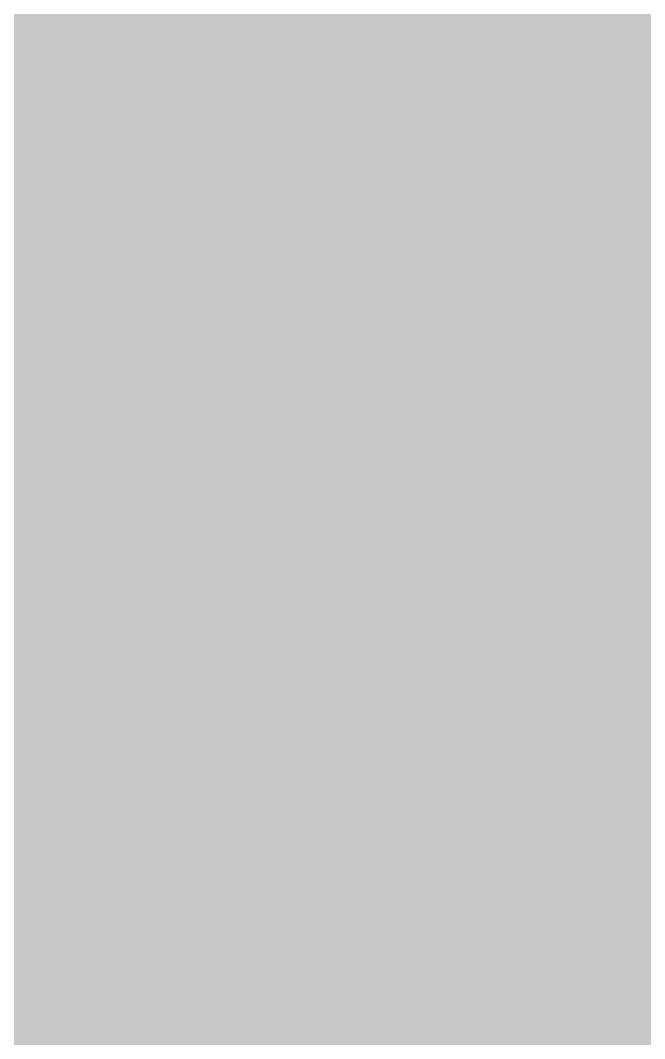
# Model space of a CAD drawing. Header units: millimetres. Extents: x 85 to 447, y 59 to 294.
# Drawn here: x 344.44288 to 344.46875, y 65.91875 to 65.96096 of the extents above; entities that cross this region are included whole.
import ezdxf

# ---------------------------------------------------------------- set-up
doc = ezdxf.new("R2010")
doc.units = ezdxf.units.MM
doc.layers.add('BG', color=7, linetype='Continuous')

msp = doc.modelspace()

# ---------------------------------------------------------------- hatches: boundary and pattern name
for points in [[(342.592884, 67.299421), (342.592884, 67.287921), (342.592884, 65.961159), (342.604596, 65.961159), (342.615991, 65.961159), (342.615991, 67.287921), (344.441721, 67.287921), (344.441721, 65.961159), (344.453116, 65.961159), (344.453937, 65.96113), (344.454741, 65.961045), (344.455527, 65.960906), (344.456292, 65.960715), (344.457035, 65.960476), (344.457755, 65.960189), (344.45845, 65.959857), (344.459119, 65.959482), (344.459759, 65.959068), (344.460369, 65.958615), (344.460948, 65.958126), (344.461495, 65.957604), (344.462006, 65.957051), (344.462482, 65.956469), (344.462919, 65.95586), (344.463318, 65.955227), (344.463675, 65.954571), (344.46399, 65.953896), (344.464261, 65.953203), (344.464487, 65.952494), (344.464665, 65.951773), (344.464794, 65.951041), (344.464872, 65.9503), (344.464899, 65.949552), (344.464899, 67.299421), (344.464872, 67.300254), (344.464794, 67.301065), (344.464665, 67.301854), (344.464487, 67.302621), (344.464261, 67.303362), (344.46399, 67.304077), (344.463675, 67.304765), (344.463318, 67.305425), (344.462919, 67.306055), (344.462482, 67.306653), (344.462006, 67.307219), (344.461495, 67.307751), (344.460948, 67.308248), (344.460369, 67.308709), (344.459759, 67.309132), (344.459119, 67.309516), (344.45845, 67.30986), (344.457755, 67.310162), (344.457035, 67.310421), (344.456292, 67.310636), (344.455527, 67.310805), (344.454741, 67.310928), (344.453937, 67.311002), (344.453116, 67.311028), (342.604596, 67.311028), (342.603832, 67.311002), (342.603076, 67.310928), (342.60233, 67.310805), (342.601597, 67.310636), (342.600878, 67.310421), (342.600176, 67.310162), (342.599493, 67.30986), (342.598831, 67.309516), (342.598193, 67.309132), (342.597579, 67.308709), (342.596994, 67.308248), (342.596438, 67.307751), (342.595914, 67.307219), (342.595424, 67.306653), (342.594971, 67.306055), (342.594556, 67.305425), (342.594182, 67.304765), (342.59385, 67.304077), (342.593564, 67.303362), (342.593325, 67.302621), (342.593135, 67.301854), (342.592997, 67.301065), (342.592912, 67.300254)], [(344.453115, 65.960951), (344.44172, 65.960951), (342.615989, 65.960951), (342.604594, 65.960951), (342.603834, 65.960924), (342.603082, 65.960843), (342.602339, 65.960712), (342.601608, 65.960531), (342.600891, 65.960303), (342.60019, 65.96003), (342.599507, 65.959714), (342.598845, 65.959357), (342.598207, 65.95896), (342.597593, 65.958527), (342.597006, 65.958058), (342.59645, 65.957556), (342.595925, 65.957022), (342.595434, 65.956459), (342.594979, 65.955869), (342.594562, 65.955254), (342.594187, 65.954616), (342.593854, 65.953956), (342.593566, 65.953277), (342.593326, 65.952581), (342.593135, 65.951869), (342.592996, 65.951144), (342.592911, 65.950408), (342.592882, 65.949662), (342.592882, 65.938056), (342.592882, 64.62731), (342.615989, 64.62731), (342.615989, 65.938056), (344.44172, 65.938056), (344.44172, 64.62731), (344.453115, 64.62731), (344.453932, 64.627282), (344.454724, 64.627201), (344.455492, 64.627067), (344.456234, 64.626883), (344.456949, 64.626652), (344.457638, 64.626373), (344.4583, 64.626051), (344.458934, 64.625686), (344.45954, 64.62528), (344.460116, 64.624836), (344.460663, 64.624355), (344.46118, 64.623839), (344.461666, 64.623291), (344.462121, 64.622711), (344.462544, 64.622103), (344.462935, 64.621467), (344.463293, 64.620806), (344.463617, 64.620121), (344.463907, 64.619416), (344.464163, 64.618691), (344.464383, 64.617948), (344.464567, 64.617189), (344.464716, 64.616417), (344.464827, 64.615633), (344.464827, 65.949662), (344.464801, 65.950408), (344.464723, 65.951144), (344.464596, 65.951869), (344.46442, 65.952581), (344.464197, 65.953277), (344.463929, 65.953956), (344.463618, 65.954616), (344.463264, 65.955254), (344.46287, 65.955869), (344.462436, 65.956459), (344.461965, 65.957022), (344.461458, 65.957556), (344.460916, 65.958058), (344.460341, 65.958527), (344.459735, 65.95896), (344.459099, 65.959357), (344.458434, 65.959714), (344.457743, 65.96003), (344.457026, 65.960303), (344.456285, 65.960531), (344.455522, 65.960712), (344.454738, 65.960843), (344.453935, 65.960924)]]:
    msp.add_hatch(color=7).paths.add_polyline_path(points)
at = {"layer": 'BG', "true_color": 0x5e416d}
msp.add_hatch(color=197, dxfattribs=at).paths.add_polyline_path([(309.369535, 58.523122), (429.369368, 58.523122), (429.369368, 158.523099), (309.369535, 158.523099)])

doc.saveas('drawing.dxf')
